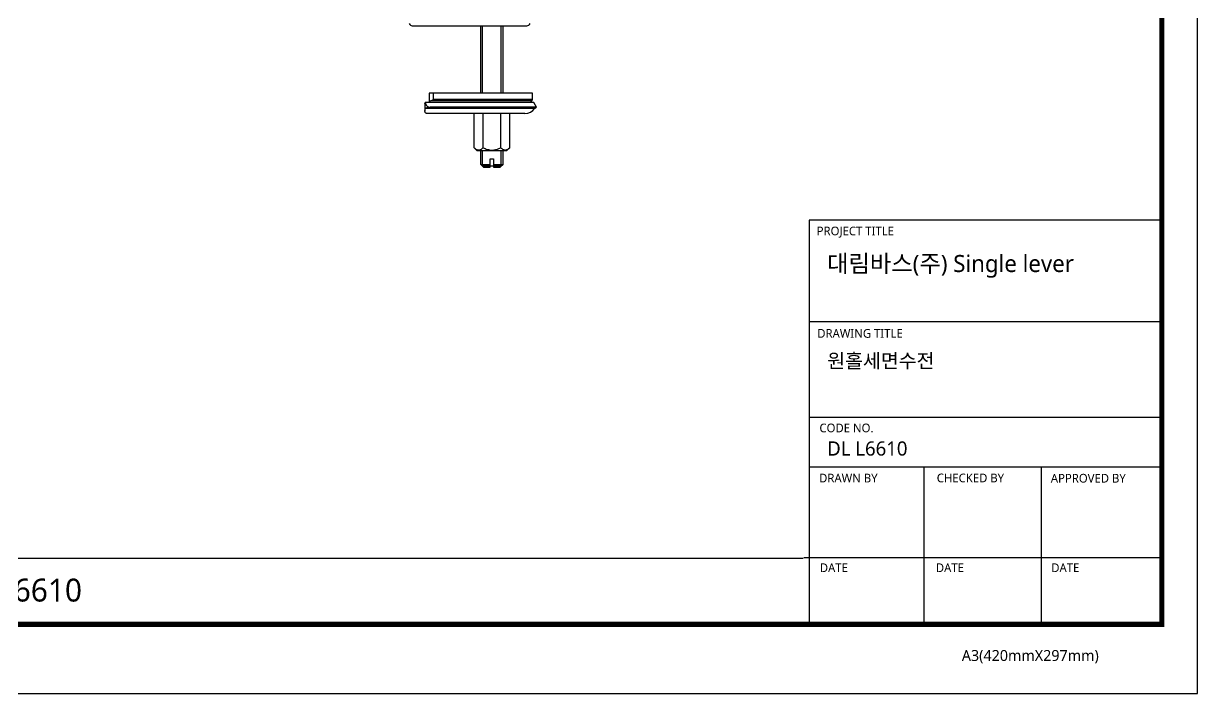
# Model space of a CAD drawing. Extents: x 857 to 1647, y 4681 to 5260.
# Drawn here: x 1226.4 to 1646.7, y 4681.2 to 4921.3 of the extents above; entities that cross this region are included whole.
import ezdxf

# ---------------------------------------------------------------- set-up
doc = ezdxf.new("R2010")
doc.units = 0
doc.header["$LTSCALE"] = 30
doc.header["$MEASUREMENT"] = 0
doc.layers.get('0').update_dxf_attribs({"linetype": 'CONTINUOUS'})
for name, color, linetype in [('7J45X38X25_DXF_CONTINUOUS_LINE', 7, 'CONTINUOUS'), ('80N11071K_DXF_CONTINUOUS_LINE', 7, 'CONTINUOUS'), ('81N11071K_DXF_CONTINUOUS_LINE', 7, 'CONTINUOUS'), ('8BM8X070B2_DXF_CONTINUOUS_LINE', 7, 'CONTINUOUS'), ('8NM8X15_DXF_CONTINUOUS_LINE', 7, 'CONTINUOUS')]:
    doc.layers.add(name, color=color, linetype=linetype)
doc.styles.add('Daelim Dimension', font='NanumGothic.ttf')

msp = doc.modelspace()

# ---------------------------------------------------------------- linework, layer by layer
at = {"color": 5, "ltscale": 40}
for p, q in [((1633.96, 4850.83), (1507.72, 4850.83)), ((1633.96, 4814.34), (1507.72, 4814.34)), ((1633.96, 4814.34), (1507.72, 4814.34)), ((1633.96, 4780.02), (1507.72, 4780.02)), ((1633.96, 4780.02), (1507.72, 4780.02)), ((1633.96, 4762.32), (1507.72, 4762.32)), ((1633.96, 4762.32), (1507.72, 4762.32)), ((1548.72, 4762.32), (1548.72, 4705.96)), ((1590.81, 4762.32), (1590.81, 4705.96)), ((1633.96, 4729.76), (1505.73, 4729.76)), ((1633.96, 4729.76), (1508.7, 4729.76)), ((1633.96, 4705.96), (1525.77, 4705.96))]:
    msp.add_line(p, q, dxfattribs=at)
at = {"color": 5, "ltscale": 0.5}
msp.add_line((1507.72, 4850.83), (1507.72, 4705.2), dxfattribs=at)
at = {"color": 5}
msp.add_line((869.56, 4729.67), (1505.57, 4729.67), dxfattribs=at)
at = {"ltscale": 0.5}
msp.add_lwpolyline([(856.86, 4681.18), (1646.74, 4681.18), (1646.74, 5259.94), (856.86, 5259.94)], close=True, dxfattribs=at)
at = {"color": 5, "linetype": 'ByBlock', "lineweight": 200, "const_width": 1.82}
msp.add_lwpolyline([(869.56, 4705.96), (1633.96, 4705.96), (1633.96, 5246.5), (869.56, 5246.5)], close=True, dxfattribs=at)
at = {"layer": '7J45X38X25_DXF_CONTINUOUS_LINE', "color": 7, "linetype": 'Continuous'}
msp.add_line((1365.62, 4920.45), (1406.62, 4920.45), dxfattribs=at)
for centre, start, end in [((1365.62, 4921.65), 199.6472, 270), ((1406.62, 4921.65), 270, 340.3528)]:
    msp.add_arc(centre, 1.2, start, end, dxfattribs=at)
at = {"layer": '80N11071K_DXF_CONTINUOUS_LINE', "color": 7, "linetype": 'Continuous'}
for p, q in [((1409.12, 4892.95), (1370.22, 4892.95)), ((1410.12, 4891.22), (1409.12, 4892.95)), ((1370.12, 4892.53), (1370.12, 4889.83)), ((1409.39, 4890.8), (1370.35, 4890.8)), ((1405.89, 4888.95), (1371.07, 4888.95)), ((1371.99, 4891.22), (1372, 4891.22)), ((1410.12, 4891.22), (1372, 4891.22)), ((1409.39, 4890.8), (1410.12, 4891.22))]:
    msp.add_line(p, q, dxfattribs=at)
msp.add_arc((1405.94, 4893.1), 4.15, 270, 326.2439, dxfattribs=at)
for points, knots in [([(1370.12, 4892.53), (1370.12, 4892.61), (1370.14, 4892.75), (1370.19, 4892.89), (1370.22, 4892.95)], [0, 0, 0, 0, 0.505867, 1, 1, 1, 1]), ([(1370.22, 4892.95), (1370.27, 4892.73), (1370.4, 4892.31), (1370.68, 4891.83), (1371, 4891.53), (1371.29, 4891.36), (1371.62, 4891.24), (1371.87, 4891.22), (1371.99, 4891.22)], [0, 0, 0, 0, 0.248373, 0.488038, 0.608102, 0.731307, 0.861023, 1, 1, 1, 1]), ([(1370.12, 4889.83), (1370.12, 4889.99), (1370.17, 4890.32), (1370.28, 4890.63), (1370.35, 4890.8)], [0, 0, 0, 0, 0.464226, 1, 1, 1, 1]), ([(1371.07, 4888.95), (1370.92, 4888.95), (1370.72, 4888.98), (1370.48, 4889.09), (1370.34, 4889.2), (1370.24, 4889.33), (1370.14, 4889.54), (1370.12, 4889.71), (1370.12, 4889.83)], [0, 0, 0, 0, 0.292145, 0.416824, 0.53247, 0.644346, 0.757376, 1, 1, 1, 1]), ([(1370.35, 4890.8), (1370.43, 4890.87), (1370.64, 4891), (1371.01, 4891.13), (1371.48, 4891.2), (1371.82, 4891.22), (1372, 4891.22)], [0, 0, 0, 0, 0.187218, 0.414568, 0.686222, 1, 1, 1, 1])]:
    msp.add_open_spline(points, degree=3, knots=knots, dxfattribs=at)
at = {"layer": '81N11071K_DXF_CONTINUOUS_LINE', "color": 7, "linetype": 'Continuous'}
for p, q in [((1408.62, 4896.25), (1371.62, 4896.25)), ((1371.62, 4896.25), (1371.62, 4892.95)), ((1407.81, 4892.95), (1408.47, 4893.6)), ((1408.62, 4893.96), (1408.62, 4896.25))]:
    msp.add_line(p, q, dxfattribs=at)
at = {"layer": '81N11071K_DXF_CONTINUOUS_LINE', "color": 9, "linetype": 'Continuous'}
for p, q in [((1372.36, 4893.6), (1408.47, 4893.6)), ((1373.14, 4893.96), (1373.14, 4896.25)), ((1408.62, 4893.96), (1373.14, 4893.96))]:
    msp.add_line(p, q, dxfattribs=at)
at = {"layer": '81N11071K_DXF_CONTINUOUS_LINE', "color": 7, "linetype": 'Continuous'}
msp.add_arc((1408.12, 4893.96), 0.5, 314.483, 0, dxfattribs=at)
for points, knots in [([(1371.72, 4892.96), (1371.77, 4893.1), (1371.94, 4893.37), (1372.21, 4893.54), (1372.36, 4893.6)], [0, 0, 0, 0, 0.477351, 1, 1, 1, 1]), ([(1372.36, 4893.6), (1372.48, 4893.66), (1372.74, 4893.78), (1373, 4893.9), (1373.14, 4893.96)], [0, 0, 0, 0, 0.469103, 1, 1, 1, 1])]:
    msp.add_open_spline(points, degree=3, knots=knots, dxfattribs=at)
at = {"layer": '8BM8X070B2_DXF_CONTINUOUS_LINE', "color": 7, "linetype": 'Continuous'}
for p, q in [((1390.12, 4896.25), (1390.12, 4920.45)), ((1398.12, 4896.25), (1398.12, 4920.45)), ((1390.12, 4870.75), (1390.12, 4875.75)), ((1393.52, 4872.75), (1394.72, 4872.75)), ((1393.52, 4869.75), (1393.52, 4872.75)), ((1394.72, 4872.75), (1394.72, 4869.75)), ((1398.12, 4870.75), (1398.12, 4875.75)), ((1390.12, 4870.75), (1393.52, 4870.75)), ((1390.12, 4870.75), (1391.12, 4869.75)), ((1397.47, 4870.1), (1390.77, 4870.1)), ((1391.12, 4869.75), (1393.52, 4869.75)), ((1394.72, 4870.75), (1398.12, 4870.75)), ((1394.72, 4869.75), (1397.12, 4869.75)), ((1398.12, 4870.75), (1397.12, 4869.75))]:
    msp.add_line(p, q, dxfattribs=at)
at = {"layer": '8BM8X070B2_DXF_CONTINUOUS_LINE', "color": 2, "linetype": 'Continuous'}
for p, q in [((1390.77, 4896.25), (1390.77, 4920.45)), ((1397.47, 4896.25), (1397.47, 4920.45)), ((1390.77, 4870.1), (1390.77, 4875.75)), ((1397.47, 4870.1), (1397.47, 4875.75))]:
    msp.add_line(p, q, dxfattribs=at)
at = {"layer": '8NM8X15_DXF_CONTINUOUS_LINE', "color": 7, "linetype": 'Continuous'}
for p, q in [((1387.77, 4876.75), (1387.77, 4888.95)), ((1390.95, 4876.75), (1390.95, 4888.95)), ((1397.3, 4876.75), (1397.3, 4888.95)), ((1400.47, 4876.75), (1400.47, 4888.95)), ((1387.77, 4876.75), (1388.77, 4875.75)), ((1400.47, 4876.75), (1399.47, 4875.75)), ((1388.77, 4875.75), (1399.47, 4875.75))]:
    msp.add_line(p, q, dxfattribs=at)
for points, knots in [([(1387.77, 4876.75), (1387.89, 4876.63), (1388.13, 4876.41), (1388.52, 4876.13), (1388.87, 4875.98), (1389.15, 4875.91), (1389.36, 4875.9), (1389.57, 4875.91), (1389.85, 4875.98), (1390.19, 4876.13), (1390.58, 4876.41), (1390.83, 4876.63), (1390.95, 4876.75)], [0, 0, 0, 0, 0.137968, 0.26692, 0.386548, 0.443731, 0.5, 0.556269, 0.613452, 0.733081, 0.862032, 1, 1, 1, 1]), ([(1390.95, 4876.75), (1391.19, 4876.63), (1391.7, 4876.4), (1392.48, 4876.12), (1393.29, 4875.94), (1394.12, 4875.88), (1394.95, 4875.94), (1395.76, 4876.12), (1396.55, 4876.4), (1397.05, 4876.63), (1397.3, 4876.75)], [0, 0, 0, 0, 0.125024, 0.250034, 0.375026, 0.5, 0.624974, 0.749966, 0.874976, 1, 1, 1, 1]), ([(1397.3, 4876.75), (1397.42, 4876.63), (1397.66, 4876.41), (1398.05, 4876.13), (1398.39, 4875.98), (1398.67, 4875.91), (1398.88, 4875.9), (1399.09, 4875.91), (1399.37, 4875.98), (1399.72, 4876.13), (1400.11, 4876.41), (1400.35, 4876.63), (1400.47, 4876.75)], [0, 0, 0, 0, 0.137968, 0.26692, 0.386548, 0.443731, 0.5, 0.556269, 0.613452, 0.733081, 0.862032, 1, 1, 1, 1])]:
    msp.add_open_spline(points, degree=3, knots=knots, dxfattribs=at)

# ---------------------------------------------------------------- texts
at = {"color": 5, "ltscale": 40, "style": 'Daelim Dimension'}
for s, height, p in [('PROJECT TITLE', 3.1171, (1510.39, 4845.34)), ('DRAWING TITLE', 3.1171, (1510.59, 4808.65)), ('CODE NO.', 3.117, (1511.37, 4774.77)), ('DRAWN BY', 3.117, (1511.25, 4756.81)), ('CHECKED BY', 3.117, (1553.37, 4756.86)), ('APPROVED BY', 3.1171, (1594.21, 4756.76)), ('DATE', 3.117, (1511.5, 4724.68)), ('DATE', 3.117, (1553.04, 4724.68)), ('DATE', 3.117, (1594.36, 4724.68)), ('A3(420mmX297mm)', 3.9341, (1562.35, 4692.84))]:
    msp.add_text(s, height=height, dxfattribs=at).set_placement(p)
at = {"attachment_point": 1, "style": 'Daelim Dimension'}
for s, insert, char_height, width in [('대림바스(주) Single lever', (1514.1, 4838.3), 6.1103, 98.2071), ('원홀세면수전 ', (1514.15, 4802.93), 5.101, 85.8447), ('DL L6610', (1514.15, 4771.52), 5.101, 85.8447)]:
    msp.add_mtext(s, dxfattribs=dict(at, insert=insert, char_height=char_height, width=width))
at = {"color": 2, "insert": (1011.36, 4722.33), "char_height": 8.198, "width": 362.8925, "attachment_point": 1, "style": 'Daelim Dimension'}
msp.add_mtext('대림바스(주) Single lever_원홀세면수전_DL L6610', dxfattribs=at)

doc.saveas('drawing.dxf')
